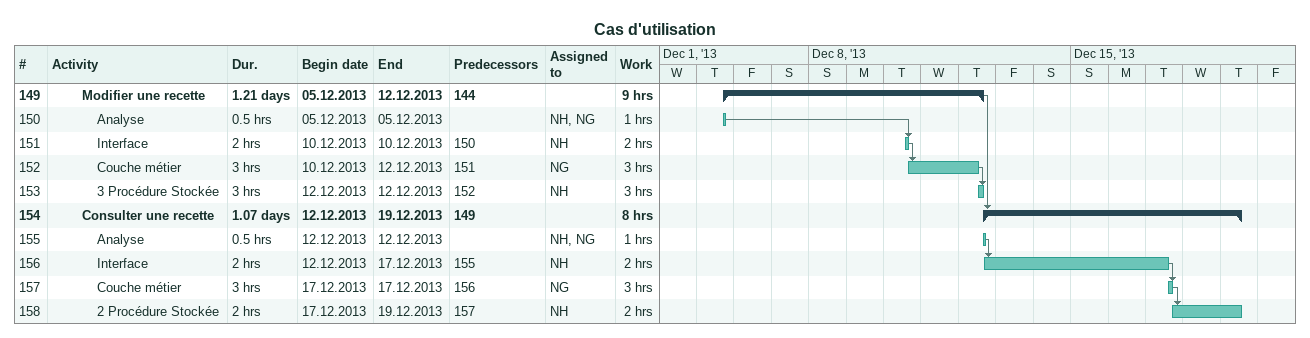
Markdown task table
Cas d'utilisation

| ID | Level | Task | Duration | Start | Finish | Predecessors | Resources | Work (h) |
|---|---|---|---|---|---|---|---|---|
| 149 | 3 | **Modifier une recette** | 1.21d | 2013-12-05 | 2013-12-12 | 144 |  | 9 |
| 150 | 4 | Analyse | 0.5h | 2013-12-05 | 2013-12-05 |  | NH, NG | 1 |
| 151 | 4 | Interface | 2h | 2013-12-10 | 2013-12-10 | 150 | NH | 2 |
| 152 | 4 | Couche métier | 3h | 2013-12-10 | 2013-12-12 | 151 | NG | 3 |
| 153 | 4 | 3 Procédure Stockée | 3h | 2013-12-12 | 2013-12-12 | 152 | NH | 3 |
| 154 | 3 | **Consulter une recette** | 1.07d | 2013-12-12 | 2013-12-19 | 149 |  | 8 |
| 155 | 4 | Analyse | 0.5h | 2013-12-12 | 2013-12-12 |  | NH, NG | 1 |
| 156 | 4 | Interface | 2h | 2013-12-12 | 2013-12-17 | 155 | NH | 2 |
| 157 | 4 | Couche métier | 3h | 2013-12-17 | 2013-12-17 | 156 | NG | 3 |
| 158 | 4 | 2 Procédure Stockée | 2h | 2013-12-17 | 2013-12-19 | 157 | NH | 2 |
